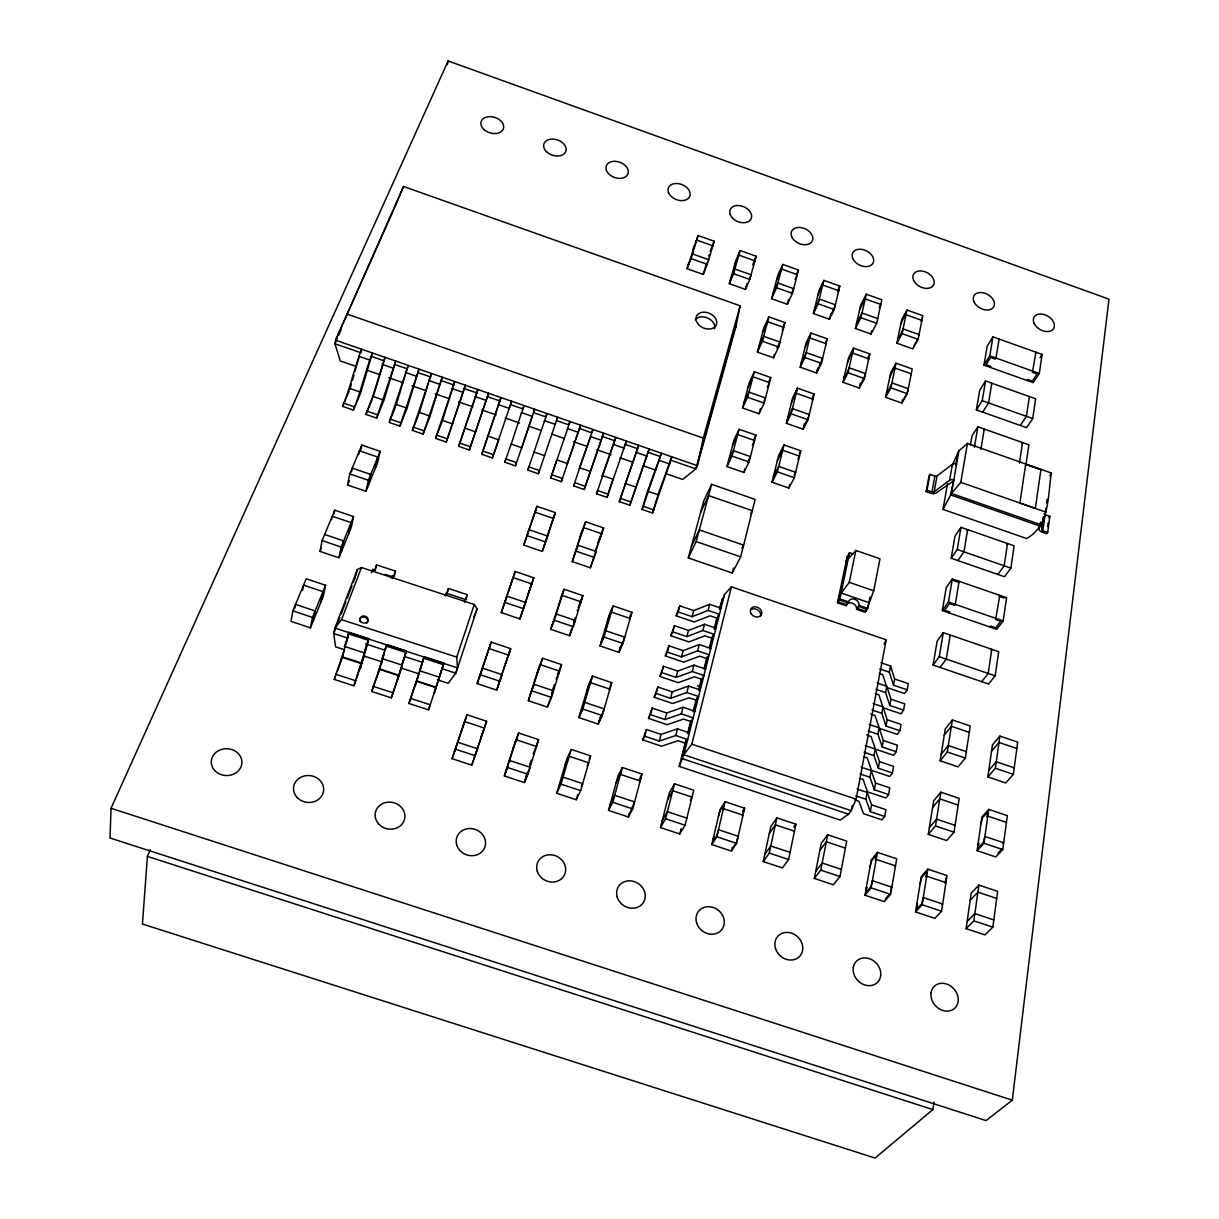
<?xml version="1.0" encoding="UTF-8"?>
<svg xmlns="http://www.w3.org/2000/svg" width="1219" height="1219" viewBox="0 0 1219 1219"><rect width="100%" height="100%" fill="white"/><g stroke="black" fill="none" stroke-linecap="round" stroke-linejoin="round"><path stroke-width="1.5" d="M111.036 808.288L110.015 838.002L986.034 1120.596L1012.303 1100.178L1108.985 299.158L448.12 60.95L111.036 808.288L1012.303 1100.178M150.364 849.552L147.408 856.408L142.44 924.032L875.09 1158.05L932.87 1109.595L933.967 1102.083M1039.67 525.511L1039.182 529.061A4.495 2.804 6.7 0 0 1041.834 532.017L1046.71 533.709L1047.715 532.368L1049.864 516.323L1045.018 514.616A1.996 1.249 6.5 0 1 1044.028 513.946M947.529 483.73L943.018 509.39L1026.627 538.539C1050.245 525.298 1047.563 495.92 1051.357 473.018L967.444 443.487L958.881 450.817L952.024 465.81M1002.78 849.582L1007.336 815.663L988.731 809.401L981.92 817.004L977.089 850.71L995.786 856.957L1002.78 849.582L983.946 843.289L977.089 850.71M992.83 927.141L997.645 891.333L978.887 885.085L971.208 893.116L966.118 928.665L984.952 934.897L992.83 927.141L973.844 920.848L966.118 928.665M1013.37 774.339L1017.697 742.112L999.915 736.078L992.449 744.9L987.862 776.914L1005.705 782.948L1013.37 774.339L995.374 768.26L987.862 776.914M1047.654 526.578L1048.142 523.012M1047.715 532.368L1042.839 530.661A1.996 1.249 6.7 0 1 1041.666 529.351L1042.397 524.002M1042.885 520.437L1043.357 516.871M1042.839 530.661L1045.018 514.616M1045.399 511.873L1045.887 508.293M1046.603 502.929L1047.091 499.348M1040.889 469.62L1035.342 508.414L1019.907 503.005L1025.682 464.271L1040.889 469.62L1025.682 464.271M983.946 843.289L988.731 809.401M973.844 920.848L978.887 885.085M995.374 768.26L999.915 736.078M995.161 675.829L998.696 651.677L943.293 632.661L937.152 641.133L933.099 665.071L988.609 684.042L995.161 675.829L939.255 656.706L933.099 665.071M1003.191 620.898L1006.574 597.706L952.313 578.949L946.234 587.604L942.333 610.597L996.715 629.324L1003.191 620.898L948.443 602.018L942.333 610.597M1010.886 568.115L1014.147 545.838L960.983 527.324L954.965 536.177L951.216 558.256L1004.486 576.724L1010.886 568.115L957.25 549.495L951.216 558.256M1025.895 465.353L1028.897 444.798L977.851 426.802L971.954 435.945L970.385 445.225M1032.722 418.559L1035.617 398.765L985.546 380.998L979.71 390.278L976.373 409.919L1026.55 427.656L1032.722 418.559L982.24 400.685L976.373 409.919M1039.304 373.471L1042.093 354.409L992.952 336.855L987.177 346.242L983.962 365.167L1033.209 382.675L1039.304 373.471L989.767 355.826L983.962 365.167M1019.465 463.098L1022.528 442.558L1021.827 443.564M1029.369 396.556L1026.428 416.334L1020.288 425.446M941.571 911.218L947.011 875.547L927.811 869.162L921.274 876.522L915.56 911.949L934.851 918.334L941.571 911.218L922.128 904.772L915.56 911.949M954.05 832.181L959.201 798.354L940.87 792.198L933.678 800.792L928.269 834.39L946.675 840.546L954.05 832.181L935.491 825.964L928.269 834.39M965.341 758.096L970.233 725.991L952.374 719.926L945.274 728.901L940.139 760.793L958.058 766.858L965.341 758.096L947.27 751.986L940.139 760.793M945.456 881.657L945.99 878.122M935.491 825.964L940.87 792.198M947.27 751.986L952.374 719.926M922.128 904.772L927.811 869.162M980.868 449.506L984.251 429.058L983.581 430.078M991.809 383.223L988.563 402.925L982.666 412.144M999.108 339.065L995.969 358.036L995.313 359.087L990.666 357.426L986.156 364.694L990.773 366.34L990.133 367.361M939.255 656.706L943.293 632.661M948.443 602.018L952.313 578.949M957.25 549.495L960.983 527.324M974.423 447.236L977.851 426.802M982.24 400.685L985.546 380.998M989.767 355.826L992.952 336.855M890.556 891.577L891.165 887.996M943.018 509.39L951.475 493.436L960.801 482.343L967.444 443.487M890.647 894.35L896.727 858.816L877.436 852.401L871.28 859.898L864.926 895.203L884.308 901.618L890.647 894.35L871.128 887.889L864.926 895.203M952.892 481.383L935.994 493.025A4.48 2.849 9.3 0 1 931.057 493.329L926.135 491.607L927.034 490.221L931.956 491.927A1.996 1.265 9.3 0 0 934.15 491.79L949.601 480.225A3.794 2.438 8.8 0 1 953.822 479.951L950.546 494.853L1040.02 526.105M957.966 452.264L955.666 465.414L956.595 463.982A3.779 2.453 8.6 0 0 952.405 464.256L937.03 475.913A1.981 1.28 9.2 0 1 934.836 476.065L929.945 474.343L929.061 475.76L926.135 491.607M958.881 450.817L951.475 493.436L1041.041 524.734M949.601 480.225L952.405 464.256M292.865 610.856L290.991 621.37L310.434 627.876L323.446 595.878L325.58 585.272L306.213 578.766L292.865 610.856L312.475 617.423L310.434 627.876M871.128 887.889L877.436 852.401M854.458 799.786L858.953 801.294L863.479 813.667L881.992 819.854L884.72 816.456L885.923 809.675L871.585 804.875L867.136 792.411L857.079 789.043M860.096 778.362L863.067 779.352L867.517 791.832L885.893 797.988L888.605 794.544L889.794 787.87L875.577 783.086L871.189 770.53L861.224 767.178M864.18 756.77L867.12 757.761L871.509 770.332L889.733 776.457L892.445 772.968L893.618 766.385L879.509 761.631L875.181 748.984L865.292 745.647M866.724 735.011L871.113 736.489L875.425 749.152L893.512 755.262L896.224 751.712L897.367 745.236L883.364 740.512L875.044 715.553L870.701 714.075M879.295 728.292L897.245 734.371L899.942 730.775L901.07 724.406L887.173 719.698L882.998 706.868L873.246 703.561M875.318 693.702L878.914 694.921L883.105 707.751L900.917 713.785L903.599 710.159L904.711 703.881L890.921 699.203L886.807 686.282L877.147 683.006M879.158 673.391L882.739 674.595L886.853 687.501L904.528 693.52L907.21 689.847L908.307 683.661L894.624 678.998L890.571 666.016L880.971 662.74M294.937 607.885L295.562 604.38L315.127 610.932L313.07 621.416M934.15 491.79L937.03 475.913M302.602 590.438L303.577 585.12L322.989 591.642L320.871 602.216M884.72 816.456L870.351 811.641L871.585 804.875M888.605 794.544L874.358 789.76L875.577 783.086M892.445 772.968L878.305 768.199L879.509 761.631M896.224 751.712L882.19 746.973L883.364 740.512M899.942 730.775L886.015 726.067L887.173 719.698M903.599 710.159L889.779 705.481L890.921 699.203M907.21 689.847L893.497 685.185L894.624 678.998M931.956 491.927L934.836 476.065M927.034 490.221L929.945 474.343M360.626 667.662L361.479 663.624L341.808 657.254L334.265 679.44L353.967 685.794L368.793 638.71L348.939 632.265L341.061 661.338L341.533 660.043M870.351 811.641L865.871 799.207L867.136 792.411M874.358 789.76L869.955 777.219L871.189 770.53M878.305 768.199L873.962 755.567L875.181 748.984M882.19 746.973L877.924 734.249L879.128 727.758L869.299 724.436M886.015 726.067L881.809 713.267L882.998 706.868M889.779 705.481L885.634 692.59L886.807 686.282M893.497 685.185L889.413 672.218L890.571 666.016M353.358 410.087C361.022 391.589 365.06 371.643 372.435 352.977L360.611 393.021L353.358 410.087L342.585 406.384C350.325 387.916 354.226 367.894 361.662 349.243L360.976 352.779L334.951 343.758L335.575 340.192L403.519 186.492L740.146 305.801L735.926 326.631L697.298 465.658L695.836 468.873L682.686 479.448L666.549 473.871M851.517 808.974L852.172 805.546M840.013 876.537L846.717 841.11L827.716 834.771L821.286 843.289L814.307 878.457L833.4 884.781L840.013 876.537L820.768 870.168L814.307 878.457M685.688 740.939L679.212 766.385L840.226 820.097L848.546 814.17L851.197 810.681L856.104 799.176L886.198 639.792L731.446 586.842L724.482 594.537L719.286 609.089M320.018 551.415L322.09 540.596L334.737 510.182L353.571 516.566L351.27 527.461L338.928 557.799L320.018 551.415L321.283 548.352M331.522 519.843L332.238 516.201L351.102 522.601L348.817 533.465M334.021 513.824L334.737 510.182M867.379 607.931L873.718 590.758L880.011 558.805L855.86 550.455L847.769 559.384L848.957 553.716M820.768 870.168L827.716 834.771M866.419 608.388L865.84 611.328L857.17 608.342M852.98 553.898L849.552 552.725L847.159 556.672L837.483 602.765L846.154 605.736A5.577 4.388 31.8 0 1 852.249 603.131A5.577 4.388 31.8 0 1 856.561 609.317L865.216 612.288L867.715 608.433L869.97 597.081M922.006 317.93L921.305 321.45L921.899 320.384L906.037 314.731L905.443 315.797L906.174 312.277L900.78 324.33M907.286 393.691L912.223 368.93L896.026 363.201L890.723 372.679L885.588 397.318L901.862 403.062L907.286 393.691L890.921 387.901L885.588 397.318M918.12 339.339L922.829 315.691L907.012 310.037L901.74 319.652L896.849 343.209L912.741 348.847L918.12 339.339L902.121 333.656L896.849 343.209M347.567 485.04L349.807 473.947L361.814 445.072L380.13 451.35L377.677 462.504L365.959 491.303L347.567 485.04L349.365 480.682M372.984 570.401L373.121 569.227L371.399 572.747M901.862 403.062L902.517 399.741M351.483 471.814L352.23 468.111L370.728 474.435L368.321 485.497M376.641 418.102L395.748 361.068L383.726 400.99L376.641 418.102L365.898 414.399L372.755 396.358L384.991 357.335L384.259 360.854L371.719 356.512M358.66 454.519L359.437 450.801L377.799 457.079L375.361 468.203M360.824 449.872L361.814 445.072M338.928 557.799L341.152 547.041L353.571 516.566M847.982 602.841L839.281 599.855L840.516 594.003L849.262 582.332L855.86 550.455M890.921 387.901L896.026 363.201M902.121 333.656L907.012 310.037M1039.182 529.061L1040.645 522.006M341.427 551.674L343.667 540.886L324.65 534.455M788.602 859.502L795.946 824.212L776.853 817.858L770.835 826.528L763.231 861.574L782.415 867.913L788.602 859.502L769.265 853.102L763.231 861.574M447.343 64.592L448.12 60.95M847.754 555.681L845.971 562.34M837.483 602.765L839.891 598.895L849.552 552.725M769.265 853.102L776.853 817.858M365.959 491.303L368.351 480.271L380.13 451.35M740.146 305.801L703.302 438.093L697.298 465.658L335.575 340.192L392.96 211.329M870.991 334.021L876.69 323.325L881.84 299.767L866.252 294.206L860.675 305.024L855.357 328.475L870.991 334.021L871.692 330.867M859.304 388.053L864.469 378.56L869.848 353.921L853.59 348.162L848.546 357.761L842.984 382.294L859.304 388.053L860.385 383.086M864.698 375.894L860.142 385.753M405.622 373.471L408.274 365.41L389.166 422.414L399.893 426.101L406.811 408.959L419.016 369.144L399.893 426.101M1041.666 529.351L1045.155 513.671M356.039 575.2L357.304 569.593L361.449 567.521L474.282 604.502L477.147 608.845L473.582 617.363M392.228 576.724L392.411 575.551L391.177 578.05M465.079 600.586L465.414 599.474L446.245 593.196L445.956 594.323M842.984 382.294L848.028 372.755L853.59 348.162M855.357 328.475L860.949 317.732L866.252 294.206M341.015 660.789L341.808 657.254M348.817 632.6L347.4 638.588M736.825 840.653L738.211 836.249L718.479 829.697L716.665 835.884L712.749 841.933L713.999 836.645L713.45 837.499M743.62 810.818L742.432 816.029L743.011 815.161L723.416 808.639L722.852 809.523L724.086 804.311L720.17 810.483L718.402 816.547M736.596 843.35L744.596 808.197L725.046 801.691L720.033 809.629L711.789 844.554L731.43 851.06L736.596 843.35L716.802 836.783L711.789 844.554M346.211 643.769L347.004 640.31M731.43 851.06L732.238 847.525M378.21 673.345L386.621 644.501L406.399 650.916L398.903 675.204L406.277 651.251M716.802 836.783L725.046 801.691M375.254 570.401L376.564 564.9L395.535 571.117L394.133 576.602M788.876 488.072L794.361 477.757L800.776 450.801L783.985 444.95L778.636 455.403L772.023 482.221L788.876 488.072L789.744 484.461M803.123 429.195L808.045 419.732L814.155 394.042L797.439 388.16L792.655 397.729L786.346 423.313L803.123 429.195L804.357 424.014M816.562 372.968L821.438 363.369L827.274 338.836L810.955 333.061L806.186 342.768L800.167 367.193L816.562 372.968L817.736 368.031M829.392 319.241L834.253 309.519L839.815 286.069L823.876 280.385L819.122 290.213L813.378 313.557L829.392 319.241L830.139 316.102M804.601 424.273L803.976 426.848L808.41 416.913M813.302 396.373L812.387 400.198L812.936 399.131L796.19 393.249L795.657 394.316L796.601 390.507L791.405 402.803M839.007 288.324L838.169 291.813L838.718 290.716L822.734 285.017L822.216 286.13L823.069 282.64L817.995 294.846M423.084 434.086L442.238 377.189L429.835 416.898L423.084 434.086L412.388 430.398L431.526 373.471L428.844 381.532M353.967 685.794L361.51 663.532M368.671 639.046L364.191 652.82L344.352 646.39L346.79 640.143M786.346 423.313L791.146 413.82L797.439 388.16M800.167 367.193L804.951 357.548L810.955 333.061M813.378 313.557L818.132 303.79L823.876 280.385M772.023 482.221L777.387 471.86L783.985 444.95M360.199 668.865L367.163 644.988M685.093 825.233L693.748 790.202L674.488 783.787L669.338 792.792L660.454 827.579L679.791 833.979L685.093 825.233L665.589 818.772L660.454 827.579M679.791 833.979L681.101 828.691M740.695 556.854L755.125 499.409L711.622 484.339L703.713 501.07L688.278 557.936L732.253 573.006L740.695 556.854L696.171 541.556L688.278 557.936M732.253 573.006L733.518 568.024M679.212 766.385L683.829 754.759L691.828 744.184L731.446 586.842M665.589 818.772L674.488 783.787M687.531 733.655L690.777 720.932M693.078 711.85L696.323 699.112M698.639 690.03L701.428 679.029M704.247 667.966L707.05 656.919M709.397 647.7L712.216 636.653M714.09 629.278L716.894 618.231M686.434 739.918L681.726 758.447L848.546 814.17M688.141 733.244L691.097 721.618L693.184 717.839L681.345 713.862L664.964 719.515L650.428 714.639L648.493 718.402L667.22 724.68L683.554 719.088L691.097 721.618M693.702 711.347L697.329 697.07M699.081 690.198L701.839 679.333L703.942 675.478L692.285 671.532L676.073 677.429L661.765 672.598L659.814 676.454L678.252 682.67L694.419 676.819L701.839 679.333M704.369 669.368L707.096 658.671L709.199 654.771L697.634 650.855L681.497 656.873L667.311 652.058L665.361 655.944L683.646 662.13L699.736 656.172L707.096 658.671M709.58 648.858L713.054 635.221M714.715 628.669L718.143 615.229M719.774 608.769L722.379 598.544M724.482 594.537L683.829 754.759L851.197 810.681M675.753 735.529L687.684 739.537L685.596 743.27L677.993 740.725L661.567 746.18L642.687 739.872L644.622 736.154L659.281 741.061L675.753 735.529L677.474 728.825L689.39 732.832M681.345 713.862L683.051 707.264L694.86 711.241M686.861 692.529L698.609 696.491L696.506 700.316L689.04 697.801L672.766 703.515L654.192 697.268L656.142 693.459L670.557 698.319L686.861 692.529L688.537 686.038L700.255 689.984M692.285 671.532L693.946 665.132L705.572 669.063M697.634 650.855L699.264 644.546L710.799 648.462M702.906 630.482L714.364 634.383L712.262 638.329L704.963 635.846L688.948 641.91L670.8 635.754L672.766 631.838L686.846 636.608L702.906 630.482L704.506 624.28L715.949 628.181M708.087 610.429L719.469 614.315L717.366 618.277L710.113 615.808L694.175 621.98L676.179 615.869L678.13 611.908L692.102 616.662L708.087 610.429L709.656 604.319L721.023 608.19M743.895 472.454L749.045 462.001L755.948 435.168L739.095 429.271L734.067 439.876L726.966 466.572L743.895 472.454L744.824 468.858M759.056 413.759L764.206 403.123L770.789 377.524L754.332 371.749L749.319 382.522L742.554 407.984L759.056 413.759L760.382 408.624M773.516 357.792L778.651 346.988L784.945 322.563L768.869 316.864L763.856 327.789L757.395 352.108L773.516 357.792L774.37 354.516M787.337 304.308L792.457 293.368L798.46 270.024L782.766 264.416L777.768 275.479L771.597 298.716L787.337 304.308L788.556 299.615M435.564 438.383L454.717 381.517L442.223 421.18L435.564 438.383L446.245 442.055L465.414 385.234L446.245 442.055M401.737 667.311L391.314 697.832L371.673 691.508L379.185 669.231L398.75 675.676L397.714 679.653M379.155 669.338L377.783 674.549L379.597 669.353M382.659 659.281L384.457 652.455M386.499 644.821L385.204 649.879M659.281 741.061L661.033 734.402L677.474 728.825M664.964 719.515L666.702 712.963L683.051 707.264M670.557 698.319L672.263 691.859L688.537 686.038M676.073 677.429L677.749 671.075L693.946 665.132M681.497 656.873L683.143 650.611L699.264 644.546M686.846 636.608L688.476 630.436L704.506 624.28M692.102 616.662L693.718 610.582L709.656 604.319M726.966 466.572L731.994 456.074L739.095 429.271M742.554 407.984L747.567 397.287L754.332 371.749M757.395 352.108L762.408 341.244L768.869 316.864M771.597 298.716L776.594 287.714L782.766 264.416M632.722 808.944L642.032 774.065L622.33 767.513L618.079 775.756L608.54 810.406L628.349 816.959L632.722 808.944L612.761 802.331L608.54 810.406M628.349 816.959L629.294 813.454M642.687 739.872L646.42 729.511L661.033 734.402M648.493 718.402L652.195 708.087L666.702 712.963M654.192 697.268L657.879 687.013L672.263 691.859M659.814 676.454L663.486 666.244L677.749 671.075M665.361 655.944L668.987 645.811L683.143 650.611M670.8 635.754L674.427 625.667L688.476 630.436M676.179 615.869L679.775 605.843L693.718 610.582M696.171 541.556L711.622 484.339M644.622 736.154L646.42 729.511M650.428 714.639L652.195 708.087M656.142 693.459L657.879 687.013M661.765 672.598L663.486 666.244M667.311 652.058L668.987 645.811M672.766 631.838L674.427 625.667M678.13 611.908L679.775 605.843M612.761 802.331L622.33 767.513M469.345 450.009L488.545 393.249L469.345 450.009L458.694 446.337L477.878 389.547L475.181 397.577M745.434 289.421L749.761 279.456L756.207 256.234L740.146 250.505L735.91 260.561L729.297 283.692L745.434 289.421L746.287 286.313M733.945 331.797L695.836 468.873L670.541 460.112L657.666 495.493M746.226 287.151L747.201 283.646L746.729 284.758M755.399 258.504L754.439 261.963L754.927 260.851L738.836 255.106L738.364 256.234L739.354 252.775M391.314 697.832L398.887 675.28L379.322 668.789L382.217 660.988L381.288 664.081M397.303 680.857L398.75 675.676M415.252 685.322L424.166 656.675L443.884 663.075L434.68 691.6M349.929 389.333L351.438 384M352.443 380.45L353.967 375.117M354.973 371.551L359.011 357.335M422.444 662.435L423.633 658.23L443.35 664.629L436.052 687.211L438.749 679.288M729.297 283.692L733.533 273.696L740.146 250.505M610.795 685.23L609.393 690.122L609.85 689.146L590.545 682.67L590.103 683.646M580.671 790.643L590.651 755.887L571.223 749.426L566.942 758.751L556.733 793.279L576.252 799.74L580.671 790.643L560.984 784.137L556.733 793.279M602.277 715.538L611.725 682.625L592.464 676.149L588.548 684.895L578.888 717.61L598.239 724.071L602.277 715.538L582.773 709.016L578.888 717.61M622.97 643.48L631.93 612.273L613.187 605.904L609.21 614.94L600.053 645.963L618.871 652.333L622.97 643.48L603.999 637.065L600.053 645.963M736.047 260.592L734.6 265.148M642.078 509.451L661.46 453.224L647.259 491.912L642.078 509.451L652.576 513.062L671.959 456.866L670.541 460.112M576.252 799.74L577.76 794.498M598.239 724.071L599.657 719.103M618.871 652.333L620.684 646.055M600.114 718.159L599.154 721.465L604.182 708.894L584.724 702.373L584.297 703.348M620.684 646.634L619.785 649.773L624.768 637.171L605.858 630.772L605.416 631.777M373.06 397.318L383.619 362.378M652.576 513.062L657.163 497.261M481.764 454.276L500.979 397.562L481.764 454.276L492.415 457.933L511.63 401.264L508.917 409.264M435.899 687.684L428.539 709.824L408.959 703.515L416.395 681.269L435.93 687.592L434.284 692.803L436.021 687.287L416.532 680.827L418.726 674.549M582.773 709.016L592.464 676.149M603.999 637.065L613.187 605.904M560.984 784.137L571.223 749.426M396.16 405.287L405.089 375.239M408.959 703.515L416.365 681.36M365.593 643.891L385.082 650.215L386.073 646.04L405.851 652.47L404.784 656.599L422.368 662.313L424.044 657.011M422.368 662.633L419.016 673.863M707.294 264.355L714.182 241.24L698.076 235.496L687.044 268.683L703.226 274.443L707.294 264.355L691.021 258.565L698.076 235.496M646.893 455.357L649.194 448.973L629.827 505.23L619.313 501.618L638.665 445.331L619.313 501.618M703.226 274.443L706.685 262.862M446.84 593.866L448.455 588.487L467.288 594.659L465.597 600.022M629.827 505.23L646.436 456.912M419.214 413.241L428.311 383.284M492.415 457.933L498.769 439.83L488.164 436.173M687.836 266.412L688.903 262.923L688.476 264.051M694.19 245.674L692.697 250.23M515.226 741.579L504.361 775.954L524.353 782.568L527.553 772.176M529.671 765.288L531.271 760.123M547.392 707.081L551.46 697.42L561.548 664.629L542.577 658.245L538.63 668.134L528.345 700.712L547.392 707.081L553.487 690.792L534.333 684.377L530.417 694.129M551.613 693.367L554.355 684.468M550.683 629.309L554.264 620.258L573.326 626.688L582.88 595.619L564.062 589.219L550.683 629.309L569.593 635.693L571.94 628.44L570.492 633.133M573.6 622.68L575.155 617.622M578.187 607.793L579.132 604.731M590.316 567.78L603.603 527.949L585.623 521.793L581.539 532.276L572.26 561.624L590.316 567.78L596.35 551.521L578.202 545.32L574.134 555.696M595.405 551.262L597.036 545.975M598.026 542.745L599.367 538.371M533.252 754.012L538.569 739.643L518.684 733.015L515.058 742.325M537.64 742.295L536.055 747.445L536.467 746.485L516.521 739.857L516.125 740.817M524.353 782.568L527.918 774.248L538.569 739.643M602.003 476.294L615.824 437.408L596.502 493.756L607.032 497.382L626.368 441.065L623.625 449.019M607.032 497.382L612.944 479.219L602.46 475.608M504.803 462.199L505.824 458.953L516.475 462.611L515.424 465.856L504.803 462.199L511.111 444.082L521.686 447.739L515.424 465.856M428.539 709.824L430.139 704.734L410.483 698.396M443.762 663.41L442.207 668.362M504.361 775.954L518.684 733.015M554.264 620.258L564.062 589.219M528.345 700.712L542.577 658.245M572.26 561.624L585.623 521.793M474.633 399.329L458.694 446.337M601.226 440.272L603.512 433.126L584.206 489.535L573.646 485.893L579.68 467.746L590.636 436.6L601.226 440.272L584.206 489.535M418.315 676.073L414.826 686.526M342.463 657.346L343.362 654.618M474.282 604.502L456.729 657.117L457.536 667.89L455.815 673.147L448.211 683.31L437.331 679.791M471.783 765.182L486.625 721.267L467.029 714.745L463.631 724.421L452.097 758.675L471.783 765.182L486.625 721.267M519.888 618.902L533.785 577.776L515.241 571.482L511.63 581.844L501.268 612.608L519.888 618.902L533.785 577.776M488.072 651.159L477.162 683.6L496.682 690.122L499.196 682.579M499.424 681.787L504.666 665.833M533.632 515.881L523.789 545.106L542.272 551.399L551.902 522.128M508.171 656.112L509.771 651.266L507.195 658.245M554.493 515.134L553.06 519.507L553.456 518.441L535.004 512.132M496.682 690.122L510.67 648.645L491.242 642.123L487.89 651.769M555.361 512.62L545.716 541.998L527.08 535.644L536.969 506.312L555.361 512.62L551.811 522.524M510.959 444.889L521.519 412.662L532.185 416.349L521.686 447.739M578.263 432.318L567.643 428.631L550.744 478.016L561.319 481.657L580.61 425.187L567.064 464.241M477.147 608.845L455.815 673.147L441.735 668.591M527.797 470.123L528.878 466.877L539.499 470.534L538.387 473.764L527.797 470.123L534.013 451.99L544.573 455.632M521.503 448.531L534.669 409.249L533.572 412.632L545.944 416.913L547.057 413.546L544.344 421.545M491.242 642.123L480.271 674.701L499.942 681.284M452.097 758.675L467.029 714.745M515.241 571.482L504.849 602.384L523.606 608.738M550.744 478.016L556.87 459.883L567.414 463.51M567.292 429.499L570.02 421.515L568.846 424.852L556.519 420.585L557.662 417.233L538.387 473.764M464.911 601.729L467.288 594.659M533.785 452.767L544.603 420.662L555.239 424.334M488.712 649.575L490.343 644.744M534.638 513.199L536.101 508.826M441.918 669.231L439.236 677.124L419.534 670.74L422.292 662.877M446.017 595.542L448.455 588.487M464.485 602.064L465.414 599.474M531.682 521.671L532.048 520.62M533.511 516.262L536.969 506.312M523.789 545.106L529.076 529.732L547.651 536.07L542.272 551.399M509.572 587.939L513.184 577.608L531.774 583.916L528.01 594.186M501.268 612.608L506.936 596.152L525.663 602.491L521.93 612.685M485.909 657.59L486.259 656.584M479.357 677.048L479.707 676.057M477.162 683.6L482.495 668.119L502.106 674.701L497.581 687.501M461.346 731.202L464.729 721.557L484.385 728.093L480.835 737.678M454.428 751.757L457.78 742.219L477.589 748.786L474.069 758.264M579.299 468.462L592.952 429.469L591.718 432.791L579.421 428.509M404.891 656.264L401.782 664.995L382.004 658.595L384.335 652.317M521.336 413.576L524.048 405.561L522.981 408.944L510.593 404.662M371.673 691.508L377.174 676.255M561.319 481.657L562.477 478.457L551.872 474.8M445.24 595.771L446.245 593.196M544.223 545.502L544.603 544.451M367.452 644.12L368.229 640.249L348.375 633.804L347.689 637.72M392.945 578.156L395.535 571.117M510.67 648.645L505.245 664.065L505.611 663.075M573.646 485.893L574.835 482.709L585.41 486.351M334.265 679.44L335.53 676.073M337.434 670.999L340.619 662.542M374.583 570.157L376.564 564.9M364.603 655.289L361.662 663.075L341.99 656.721L344.413 650.504M344.398 649.697L335.575 646.847L333.716 633.56L334.905 628.075L341.549 619.679L361.449 567.521M357.304 569.593L334.905 628.075L457.536 667.89M339.811 617.637L333.716 633.56L347.887 638.146M341.152 614.102L345.891 601.729M347.247 598.194L351.986 585.806M353.342 582.271L355.369 576.968M596.502 493.756L597.737 490.587L608.296 494.228M579.695 538.082L583.779 527.629L601.805 533.8L597.584 544.207M696.232 241.21L696.674 240.067L712.825 245.827L712.368 246.954M691.996 255.045L692.438 253.918L708.696 259.693L708.239 260.82M687.044 268.683L691.021 258.565M560.359 598.91L563.178 591.779M558.515 604.517L558.912 603.512M561.715 596.396L562.127 595.375L580.991 601.775L580.564 602.78L581.996 598.163L579.65 603.847M552.664 623.061L553.06 622.056M555.849 615.001L556.245 613.98L575.246 620.41L569.593 635.693M551.582 626.734L554.371 619.694M412.388 430.398L418.528 414.948M536.589 674.579L540.52 664.736L559.551 671.12L556.138 679.288M710.113 251.373L714.182 241.24M708.742 255.944L709.199 254.832M704.612 269.78L705.07 268.668M513.062 748.375L513.443 747.445M600.083 536.634L603.603 527.949M506.555 769.021L506.936 768.092M509.588 761.54L509.969 760.595L530.067 767.254L525.282 779.916L526.882 774.69L526.486 775.619M389.867 420.692L395.459 406.994M312.475 617.423L325.58 585.272M505.291 773.288L507.942 766.766M579.756 603.207L582.88 595.619M577.242 610.871L577.654 609.866M557.449 674.457L561.548 664.629M403.519 186.492L393.722 209.622M365.898 414.399L372.344 399.024M730.638 279.029L731.095 277.932L730.105 281.421L734.874 269.018L751.056 274.778L749.609 279.41L733.533 273.696M342.585 406.384L349.198 391.04M752.702 264.736L756.207 256.234M734.463 329.968L735.926 326.631M612.288 608.449L607.397 621.081M610.917 613.081L611.359 612.075L630.147 618.444L629.69 619.45L631.031 614.818L629.751 617.606M601.896 639.701L602.338 638.726L600.952 643.419L604.014 636.486M337.252 338.577L334.951 343.758L340.284 360.961L356.42 366.553M338.791 335.134L341.091 329.953M591.55 678.754L586.629 691.371M580.838 710.997L581.265 710.052L579.802 715.004L582.834 708.315M776.549 280.08L781.547 269.049L797.272 274.656L795.078 279.364M772.831 294.038L777.844 283.021L793.66 288.659L791.481 293.352M629.873 616.753L631.93 612.273M762.576 332.619L767.589 321.709L783.695 327.408L782.232 330.501M564.915 765.593L569.197 756.298L588.67 762.774L587.192 765.852M758.706 347.202L763.719 336.337L779.916 342.051L776.991 348.238M558.79 786.316L563.056 777.128L582.682 783.634L581.219 786.666M796.281 274.747L798.46 270.024M747.978 387.566L752.992 376.808L769.479 382.598L767.284 387.2M610.369 685.52L611.725 682.625M743.91 402.849L748.938 392.137L765.532 397.958L764.054 401.005M783.482 325.671L784.945 322.563M600.144 717.458L600.586 716.513M700.681 512.239L708.589 495.569L752.291 510.685L750.645 513.885M732.665 445.164L737.693 434.589L754.576 440.486L752.382 444.996M728.398 461.193L733.427 450.664L750.432 456.576L747.491 462.565M768.579 382.126L770.789 377.524M589.173 758.98L590.651 755.887M691.417 546.356L699.31 529.899L743.636 545.152L741.99 548.321M814.536 308.849L815.069 307.767L814.201 311.302L819.29 299.066L835.365 304.78L830.962 315.477M753.738 439.678L755.948 435.168M884.095 644.074L886.198 639.792M804.997 347.613L810.132 335.347L809.233 339.004L809.766 337.907L826.116 343.697M801.386 362.272L801.919 361.205L801.005 364.892L806.17 352.611L822.627 358.416L817.385 370.683M838.2 289.33L839.815 286.069M830.52 314.532L831.053 313.451M825.644 342.067L827.274 338.836M787.626 418.163L788.144 417.111L787.2 420.982L792.426 408.639L809.279 414.551L808.73 415.618M1049.879 475.928L1051.357 473.018M777.326 460.721L782.674 450.283L799.512 456.15L797.942 459.121M812.509 397.211L814.155 394.042M773.364 476.812L778.712 466.42L795.657 472.317L794.087 475.273M859.624 309.672L865.2 298.884L880.819 304.445L879.189 307.523M616.189 782.613L621.37 770.149L619.953 775.33L620.425 774.4L640.188 780.983L639.701 781.882L641.087 776.701L639.381 779.886M856.439 323.751L862.016 312.993L877.726 318.586M610.46 803.412L610.932 802.513L609.485 807.77L614.696 795.306L634.611 801.904L629.309 814.322M799.207 453.773L800.776 450.801M847.449 362.622L852.751 350.447L851.929 354.104L852.492 353.038L868.781 358.813L868.202 359.879M844.097 377.341L844.66 376.29L843.822 379.993L849.155 367.803L865.551 373.593L864.972 374.66M640.28 777.341L642.032 774.065M868.126 357.106L869.848 353.921M897.839 338.455L898.418 337.404L897.672 340.97L903.111 328.901L919.065 334.57L918.471 335.636M889.702 377.57L895.173 365.471L894.426 369.159L895.02 368.092L911.248 373.837L910.639 374.903M886.624 392.35L887.219 391.314L886.442 395.032L891.958 382.918L908.277 388.693L906.936 393.478L902.7 400.777M913.58 346.607L917.755 339.217M667.57 799.679L672.736 790.72L692.042 797.135L690.274 800.106M662.237 820.555L667.387 811.702L686.846 818.162M838.702 596.914L839.312 595.939L838.078 601.805L846.763 604.776M846.154 605.736L848.592 601.881A5.592 4.404 31.7 0 1 854.702 599.26A5.592 4.404 31.7 0 1 859.029 605.462L867.715 608.433M856.561 609.317L859.029 605.462M1035.281 353.251L1035.952 352.215L1032.447 372.298L1037.079 373.959L1032.341 381.12L1027.724 379.475L1027.053 380.496M742.523 811.351L744.596 808.197M1040.066 357.487L1042.093 354.409M733.411 846.931L736.428 842.42M966.957 530.631L967.642 529.64L963.97 551.826L957.89 560.572M769.341 833.461L775.345 824.836L794.483 831.19M764.77 854.489L770.789 845.986L790.08 852.371M793.889 827.076L795.946 824.212M949.144 612.944L949.83 611.999L944.71 610.247L949.464 603.573L954.614 605.34L955.3 604.38L959.109 581.295L958.424 582.271L953.334 580.503M1006.803 544.497L1007.504 543.522L1004.197 565.784L997.843 574.423M949.54 635.998L950.241 635.053L946.264 659.098L940.047 667.448M1048.858 517.679L1049.864 516.323M819.899 850.252L826.345 841.78L845.392 848.119M989.935 626.977L990.636 626.048L995.725 627.8L1000.753 621.248L995.633 619.481L999.793 595.36L999.092 596.32L1004.151 598.072M815.724 871.356L822.17 863.022L841.369 869.376M991.062 650.245L991.778 649.316L988.198 673.452L981.691 681.68M944.253 735.225L951.353 726.28L969.257 732.36M941.175 754.363L948.291 745.525L966.317 751.62M870.016 866.892L871.646 860.812L876.431 854.991L875.501 860.264L876.187 859.425L895.523 865.856L894.807 866.679M932.611 807.45L939.803 798.887L958.18 805.058M866.206 888.072L866.892 887.264L865.932 892.613L870.747 886.914L872.393 880.712L891.881 887.173M991.535 751.239L999.016 742.462L1016.844 748.496M929.366 827.61L936.573 819.153L955.086 825.354M988.792 770.454L996.289 761.768L1014.238 767.833M885.314 899.028L889.017 894.776M920.147 883.531L921.716 877.451L926.806 871.737L925.952 877.025L926.684 876.217L945.929 882.617L945.182 883.425M980.975 823.678L982.438 817.827L987.74 811.93L987.024 816.959L987.786 816.105L1006.437 822.383M916.718 904.788L917.435 903.995L916.566 909.359L921.686 903.782L923.286 897.58L942.668 904.01L941.921 904.803M978.065 843.898L978.827 843.076L978.095 848.18L983.413 842.405L984.906 836.447L1003.694 842.74L1002.917 843.563M997.873 853.285L1002.231 848.698M970.202 900.155L977.897 892.171L996.7 898.418M967.139 921.488L974.865 913.625L993.805 919.903M335.438 674.198L355.232 680.583M373.029 686.327L392.747 692.682M147.408 856.408L932.87 1109.595M363.811 655.99L381.456 661.688M401.097 668.058L419.214 673.924M341.549 619.679L456.729 657.117M385.234 574.423L390.491 576.145M455.434 749.182L475.303 755.75M507.774 767.574L527.918 774.248M855.799 795.839L865.871 799.207M691.828 744.184L856.104 799.176M532.246 690.99L551.46 697.42M697.466 685.688L699.554 686.388M864.042 752.23L873.962 755.567M489.063 648.569L508.536 655.121M859.959 773.867L869.955 777.219M872.042 709.961L881.809 713.267M322.09 540.596L341.152 547.041M868.08 730.928L877.924 734.249M879.798 668.941L889.413 672.218M875.958 689.299L885.634 692.59M858.405 606.422L867.09 609.409M349.807 473.947L368.351 480.271M576.328 551.262L594.522 557.479M349.533 388.343L360.245 392.046M372.755 396.358L383.452 400.045M395.916 404.342L406.597 408.03M419.046 412.327L429.713 415.999M442.131 420.296L452.767 423.968M465.17 428.235L475.791 431.907M579.68 467.746L590.194 471.372M625.179 483.44L635.648 487.051M647.853 491.272L658.306 494.868M343.225 402.971L354.013 406.689M366.599 411.016L377.372 414.719M389.912 419.046L400.67 422.749M413.195 427.061L423.922 430.749M436.417 435.046L447.129 438.733M459.609 443.03L470.29 446.718M482.739 451L493.405 454.672M620.608 498.464L631.137 502.091M643.419 506.327L653.933 509.938M849.262 582.332L873.718 590.758M841.11 593.028L868.873 602.567M839.891 598.895L848.592 601.881M394.986 364.572L407.481 368.915M418.193 372.618L430.673 376.945M441.369 380.648L453.818 384.975M464.485 388.663L476.919 392.975M487.57 396.678L499.973 400.975M602.262 436.432L614.544 440.699M625.073 444.341L637.339 448.592M647.838 452.234L660.073 456.485M358.645 356.222L369.448 359.955M382.05 364.329L392.838 368.062M405.409 372.42L416.167 376.153M428.722 380.496L439.465 384.229M451.99 388.556L462.717 392.274M475.212 396.617L485.909 400.32M498.388 404.647L509.07 408.335M613.584 444.554L624.158 448.226M636.486 452.493L647.045 456.15M659.342 460.416L669.871 464.058M367.178 370.271L379.718 374.614M388.693 377.722L403.032 382.675M411.992 385.783L426.33 390.75M435.29 393.844L449.643 398.811M458.603 401.904L472.942 406.872M481.901 409.98L496.24 414.932M505.215 418.041L519.553 423.008M528.513 426.101L541.068 430.444M551.811 434.162L564.367 438.505M573.326 441.613L587.665 446.581M596.64 449.674L610.978 454.641M619.938 457.734L632.478 462.077M643.236 465.81L655.792 470.153M346.729 313.953L703.302 438.093M731.994 456.074L749.045 462.001M777.387 471.86L794.361 477.757M747.567 397.287L764.206 403.123M791.146 413.82L808.045 419.732M960.801 482.343L1046.054 512.193M762.408 341.244L778.651 346.988M804.951 357.548L821.438 363.369M848.028 372.755L864.469 378.56M776.594 287.714L792.457 293.368M860.949 317.732L876.69 323.325M818.132 303.79L834.253 309.519M359.651 621.111A4.19 3.52 12 0 1 364.953 617.271A4.19 3.52 12 0 1 366.538 623.351M750.63 609.85A6.019 4.846 29.1 0 1 757.502 609.805A6.019 4.846 29.1 0 1 760.58 615.824M695.226 319.774A10.773 7.908 23.2 0 1 707.949 318.144A10.773 7.908 23.2 0 1 714.578 328.78M931.042 992.815A15.009 12.495 48 0 0 949.708 1010.856A15.009 12.495 48 0 0 952.999 987.954A15.009 12.495 48 0 0 931.042 992.815M853.33 967.368A14.918 12.693 45.8 0 0 871.829 985.409A14.918 12.693 45.8 0 0 875.745 962.614A14.918 12.693 45.8 0 0 853.33 967.368M1034.215 323.538A11.337 7.756 30.4 0 0 1052.363 329.999A11.337 7.756 30.4 0 0 1045.003 314.792A11.337 7.756 30.4 0 0 1034.215 323.538M974.072 302.007A11.352 7.802 29.1 0 0 992.312 308.483A11.352 7.802 29.1 0 0 985.211 293.352A11.352 7.802 29.1 0 0 974.072 302.007M913.595 280.34A11.352 7.863 27.7 0 0 931.941 286.861A11.352 7.863 27.7 0 0 925.099 271.776A11.352 7.863 27.7 0 0 913.595 280.34M852.812 258.565A11.382 7.908 26.2 0 0 871.25 265.132A11.382 7.908 26.2 0 0 864.682 250.108A11.382 7.908 26.2 0 0 852.812 258.565M791.71 236.684A11.413 7.954 24.7 0 0 810.239 243.267A11.413 7.954 24.7 0 0 803.946 228.319A11.413 7.954 24.7 0 0 791.71 236.684M546.935 152.131A11.611 8.076 18.5 0 0 565.814 151.43A11.611 8.076 18.5 0 0 551.887 139.057A11.611 8.076 18.5 0 0 546.935 152.131M484.111 129.641A11.687 8.091 17 0 0 503.279 129.016A11.687 8.091 17 0 0 489.459 116.658A11.687 8.091 17 0 0 484.111 129.641M379.079 824.379A14.963 13.47 12.8 0 0 404.236 820.235A14.963 13.47 12.8 0 0 386.728 802.315A14.963 13.47 12.8 0 0 379.079 824.379M456.622 844.569A14.841 13.424 19.8 0 0 481.078 852.477A14.841 13.424 19.8 0 0 474.907 829.301A14.841 13.424 19.8 0 0 456.622 844.569M696.704 923.103A14.796 13.059 38.8 0 0 720.658 930.844A14.796 13.059 38.8 0 0 713.1 907.439A14.796 13.059 38.8 0 0 696.704 923.103M214.91 770.713A15.329 13.409 2.1 0 0 241.027 766.797A15.329 13.409 2.1 0 0 223.869 748.908A15.329 13.409 2.1 0 0 214.91 770.713M297.284 797.637A15.116 13.455 6.8 0 0 322.913 793.615A15.116 13.455 6.8 0 0 305.573 775.711A15.116 13.455 6.8 0 0 297.284 797.637M606.407 170.31A11.55 8.045 20 0 0 625.24 177.014A11.55 8.045 20 0 0 619.785 162.249A11.55 8.045 20 0 0 606.407 170.31M668.5 192.541A11.489 8.03 21.6 0 0 687.242 199.215A11.489 8.03 21.6 0 0 681.497 184.389A11.489 8.03 21.6 0 0 668.5 192.541M617.225 897.108A14.765 13.226 33.6 0 0 641.346 904.894A14.765 13.226 33.6 0 0 634.246 881.566A14.765 13.226 33.6 0 0 617.225 897.108M537.198 870.93A14.78 13.348 27.1 0 0 561.487 878.777A14.78 13.348 27.1 0 0 554.843 855.525A14.78 13.348 27.1 0 0 537.198 870.93M730.272 214.666A11.443 8 23.1 0 0 748.908 221.309A11.443 8 23.1 0 0 742.874 206.407A11.443 8 23.1 0 0 730.272 214.666M775.634 948.915A14.841 12.891 42.8 0 0 799.42 956.61A14.841 12.891 42.8 0 0 791.405 933.129A14.841 12.891 42.8 0 0 775.634 948.915M360.915 621.736A4.19 3.52 12 0 0 367.94 620.806A4.19 3.52 12 0 0 363.049 616.006A4.19 3.52 12 0 0 360.915 621.736M751.254 613.919A6.019 4.846 29.1 0 0 761.22 615.001A6.019 4.846 29.1 0 0 755.689 606.788A6.019 4.846 29.1 0 0 751.254 613.919M697.603 323.492A10.803 7.908 23.2 0 0 715.614 326.037A10.803 7.908 23.2 0 0 705.831 312.323A10.803 7.908 23.2 0 0 697.603 323.492"/></g></svg>
